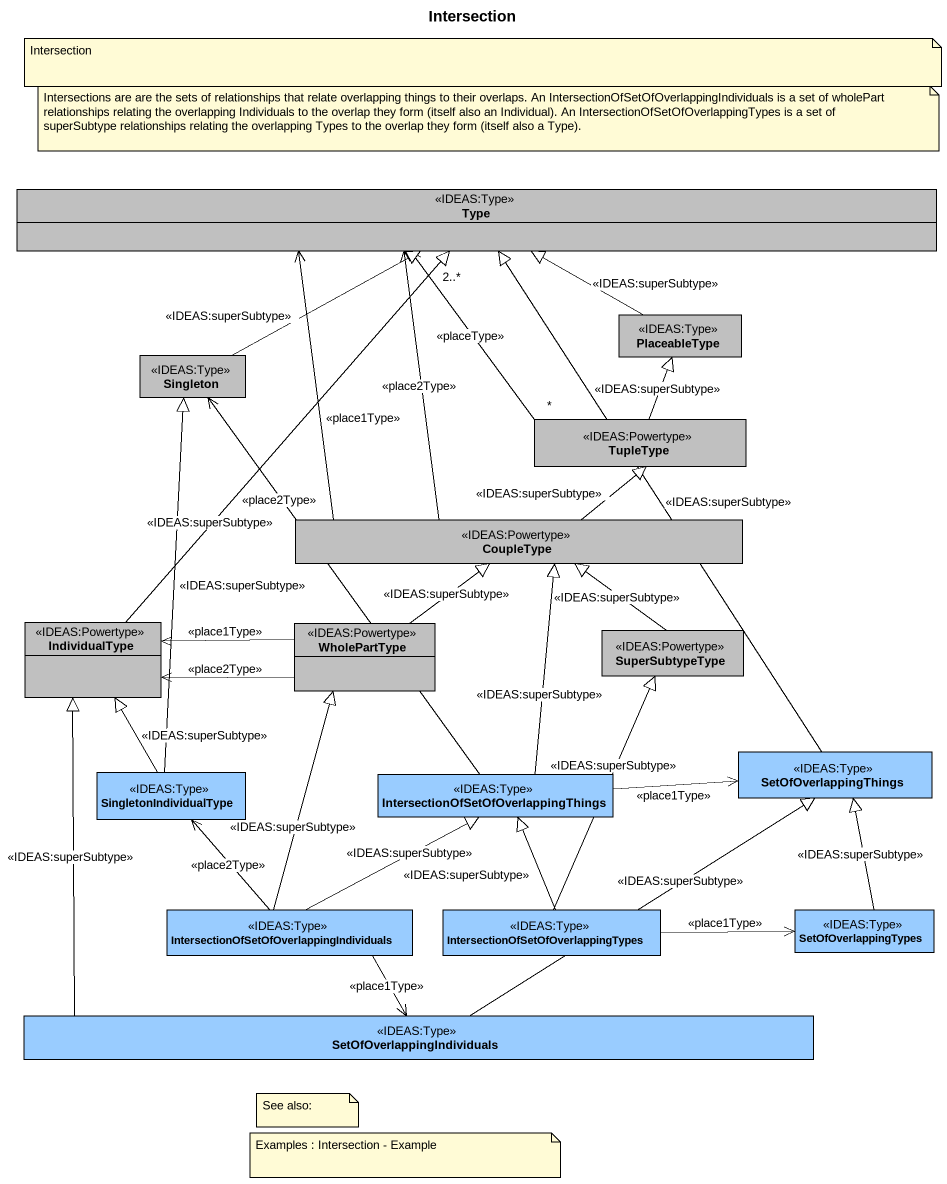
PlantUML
@startuml
title Intersection
hide circle
hide empty members
class Type <<IDEAS:Type>> #C0C0C0
class Singleton <<IDEAS:Type>> #C0C0C0
class PlaceableType <<IDEAS:Type>> #C0C0C0
class TupleType <<IDEAS:Powertype>> #C0C0C0
class CoupleType <<IDEAS:Powertype>> #C0C0C0
class IndividualType <<IDEAS:Powertype>> #C0C0C0
class WholePartType <<IDEAS:Powertype>> #C0C0C0
class SuperSubtypeType <<IDEAS:Powertype>> #C0C0C0
class SetOfOverlappingThings <<IDEAS:Type>> #99CCFF
class SingletonIndividualType <<IDEAS:Type>> #99CCFF
class "IntersectionOfSetOfOverlappingThings" as IntersectionOfSetOfOverlappi <<IDEAS:Type>> #99CCFF
class "IntersectionOfSetOfOverlappingIndividuals" as IntersectionOfSetOfOverlappi_2 <<IDEAS:Type>> #99CCFF
class "IntersectionOfSetOfOverlappingTypes" as IntersectionOfSetOfOverlappi_3 <<IDEAS:Type>> #99CCFF
class SetOfOverlappingTypes <<IDEAS:Type>> #99CCFF
class SetOfOverlappingIndividuals <<IDEAS:Type>> #99CCFF
Singleton -right-|> Type : <<IDEAS:superSubtype>>
PlaceableType -left-|> Type : <<IDEAS:superSubtype>>
TupleType "*" -up-> "2..*" Type : <<placeType>>
TupleType -up-|> PlaceableType : <<IDEAS:superSubtype>>
CoupleType -up-> Type : <<place1Type>>
CoupleType -up-> Type : <<place2Type>>
CoupleType -up-|> TupleType : <<IDEAS:superSubtype>>
IndividualType -up-|> Type : <<IDEAS:superSubtype>>
WholePartType -up-|> CoupleType : <<IDEAS:superSubtype>>
WholePartType -left-> IndividualType : <<place2Type>>
WholePartType -left-> IndividualType : <<place1Type>>
SuperSubtypeType -up-|> CoupleType : <<IDEAS:superSubtype>>
SetOfOverlappingThings -up-|> Type : <<IDEAS:superSubtype>>
SingletonIndividualType -up-|> Singleton : <<IDEAS:superSubtype>>
SingletonIndividualType -up-|> IndividualType : <<IDEAS:superSubtype>>
IntersectionOfSetOfOverlappi -up-> Singleton : <<place2Type>>
IntersectionOfSetOfOverlappi -up-|> CoupleType : <<IDEAS:superSubtype>>
IntersectionOfSetOfOverlappi -right-> SetOfOverlappingThings : <<place1Type>>
IntersectionOfSetOfOverlappi_2 -up-|> WholePartType : <<IDEAS:superSubtype>>
IntersectionOfSetOfOverlappi_2 -up-> SingletonIndividualType : <<place2Type>>
IntersectionOfSetOfOverlappi_2 -up-|> IntersectionOfSetOfOverlappi : <<IDEAS:superSubtype>>
IntersectionOfSetOfOverlappi_2 --> SetOfOverlappingIndividuals : <<place1Type>>
IntersectionOfSetOfOverlappi_3 -up-|> SuperSubtypeType : <<IDEAS:superSubtype>>
IntersectionOfSetOfOverlappi_3 -up-|> IntersectionOfSetOfOverlappi : <<IDEAS:superSubtype>>
IntersectionOfSetOfOverlappi_3 -right-> SetOfOverlappingTypes : <<place1Type>>
SetOfOverlappingTypes -up-|> SetOfOverlappingThings : <<IDEAS:superSubtype>>
SetOfOverlappingIndividuals -up-|> IndividualType : <<IDEAS:superSubtype>>
SetOfOverlappingIndividuals -up-|> SetOfOverlappingThings : <<IDEAS:superSubtype>>
note as N1
  Intersection
end note
note as N2
  Intersections are are the sets of relationships that relate overlapping things to their overlaps. An IntersectionOfSetOfOverlappingIndividuals is a set of wholePart relationships relating the overlapping Individuals to the overlap they form (itself also an Individual). An IntersectionOfSetOfOverlappingTypes is a set of superSubtype relationships relating the overlapping Types to the overlap they form (itself also a Type).
end note
note as N3
  See also:
end note
note as N4
  Examples : Intersection - Example
end note
@enduml
